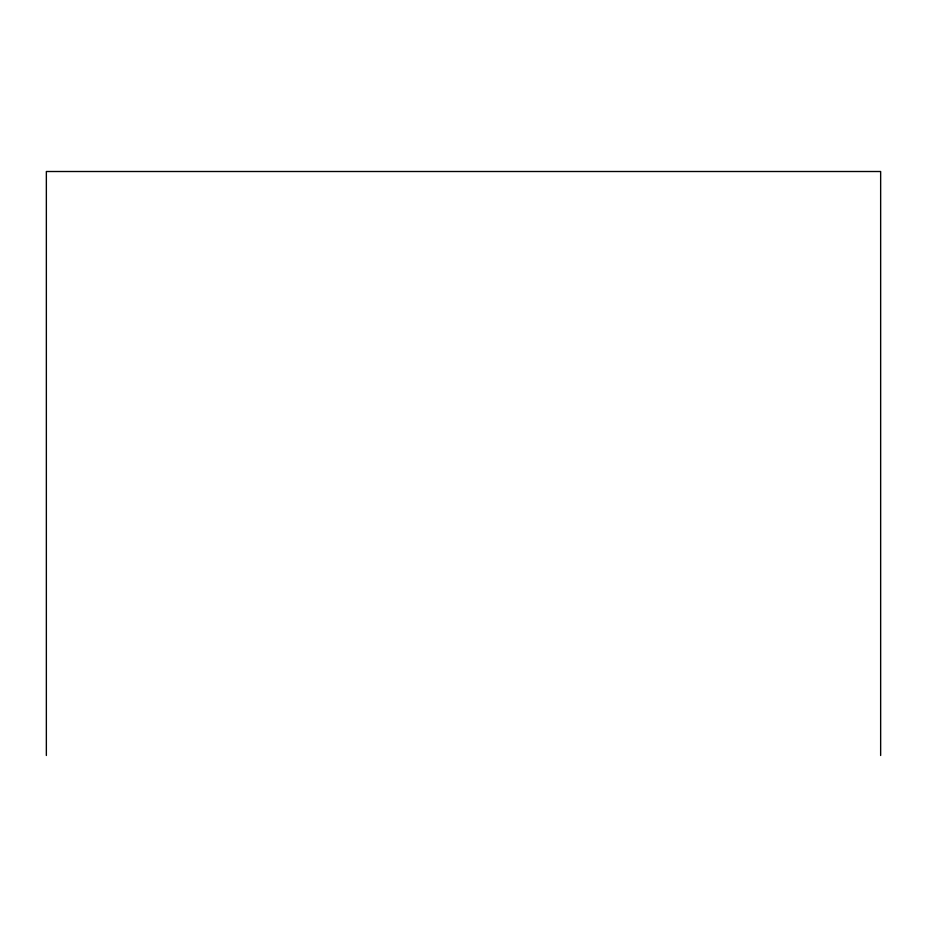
<?xml version="1.0" encoding="UTF-8"?>
<svg xmlns="http://www.w3.org/2000/svg" width="927" height="927" viewBox="0 0 927 927"><rect width="100%" height="100%" fill="white"/><g stroke="black" fill="none" stroke-linecap="round" stroke-linejoin="round"><path stroke-width="1.39" d="M880.65 755.493L880.65 171.507L46.35 171.507L46.35 755.493"/></g></svg>
